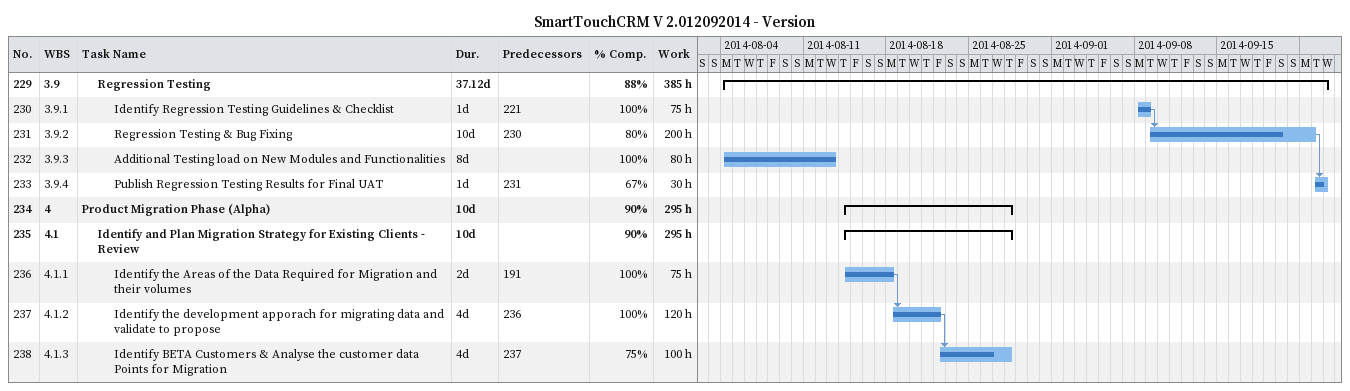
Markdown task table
SmartTouchCRM V 2.012092014 - Version

| ID | WBS | Task | Duration | Start | Finish | Predecessors | % complete | Work (h) |
|---|---|---|---|---|---|---|---|---|
| 229 | 3.9 | **Regression Testing** | 37.12d | 2014-08-04 | 2014-09-24 |  | 88 | 385 |
| 230 | 3.9.1 | Identify Regression Testing Guidelines & Checklist | 1d | 2014-09-08 | 2014-09-09 | 221 | 100 | 75 |
| 231 | 3.9.2 | Regression Testing & Bug Fixing | 10d | 2014-09-09 | 2014-09-23 | 230 | 80 | 200 |
| 232 | 3.9.3 | Additional Testing load on New Modules and Functionalities | 8d | 2014-08-04 | 2014-08-13 |  | 100 | 80 |
| 233 | 3.9.4 | Publish Regression Testing Results for Final UAT | 1d | 2014-09-23 | 2014-09-24 | 231 | 67 | 30 |
| 234 | 4 | **Product Migration Phase (Alpha)** | 10d | 2014-08-14 | 2014-08-28 |  | 90 | 295 |
| 235 | 4.1 | **Identify and Plan Migration Strategy for Existing Clients - Review** | 10d | 2014-08-14 | 2014-08-28 |  | 90 | 295 |
| 236 | 4.1.1 | Identify the Areas of the Data Required for Migration and their volumes | 2d | 2014-08-14 | 2014-08-18 | 191 | 100 | 75 |
| 237 | 4.1.2 | Identify the development apporach for migrating data and validate to propose | 4d | 2014-08-18 | 2014-08-22 | 236 | 100 | 120 |
| 238 | 4.1.3 | Identify BETA Customers & Analyse the customer data Points for Migration | 4d | 2014-08-22 | 2014-08-28 | 237 | 75 | 100 |
